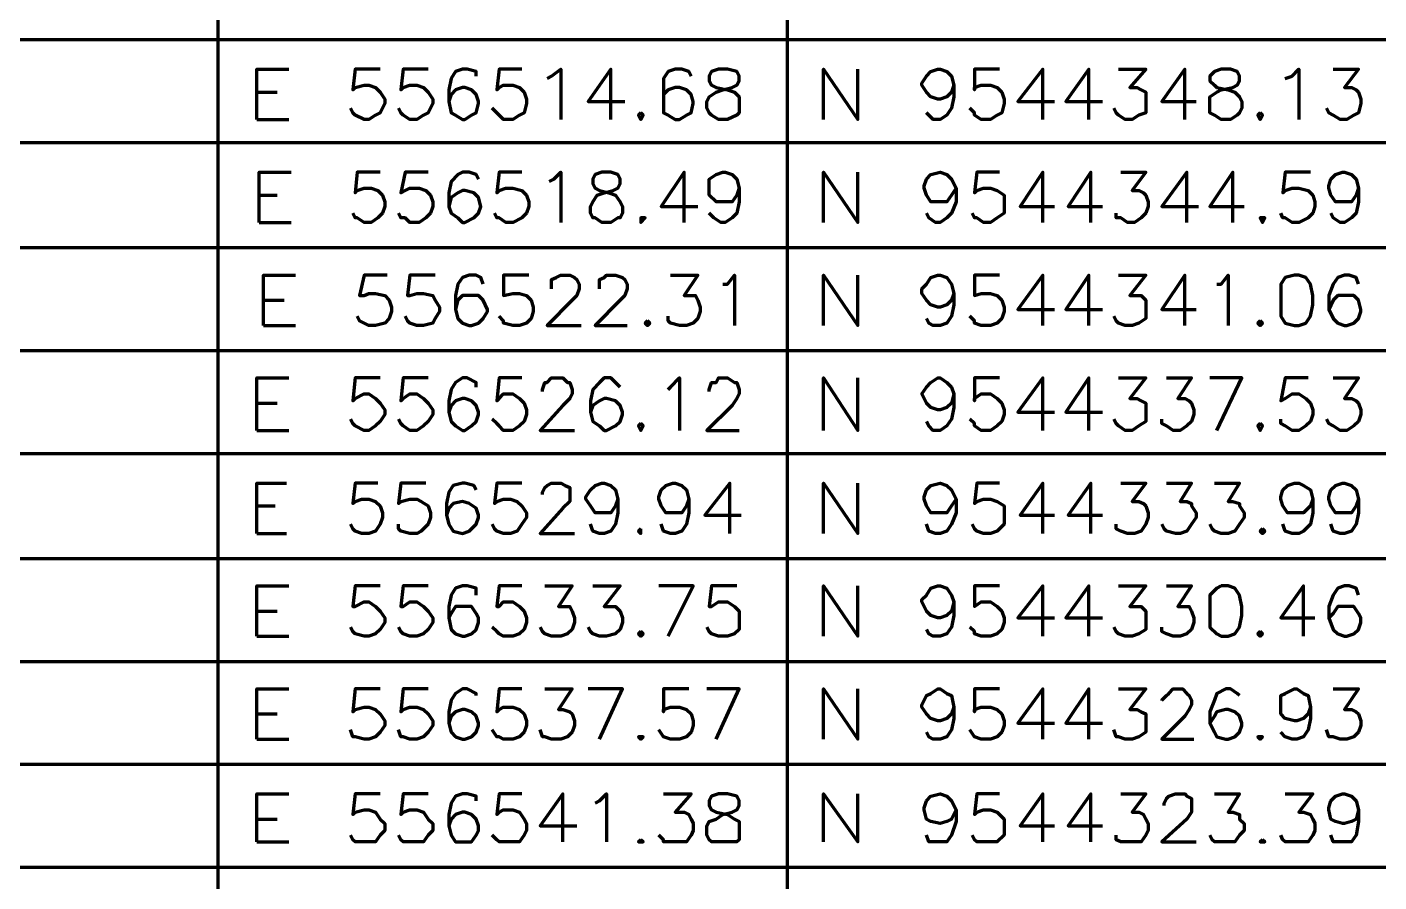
# Model space of a CAD drawing. Header units: inches. Extents: x 1 to 529, y -1 to 335.
# Drawn here: x 94.1 to 133.53, y 50.17 to 75.1 of the extents above; entities that cross this region are included whole.
import ezdxf

# ---------------------------------------------------------------- set-up
doc = ezdxf.new("R2010")
doc.units = ezdxf.units.IN
doc.layers.add('P', color=250, linetype='CONTINUOUS', lineweight=100)

msp = doc.modelspace()

# ---------------------------------------------------------------- linework, layer by layer
at = {"layer": 'P', "color": 0, "linetype": 'CONTINUOUS'}
for points in [[(99.667, 95.933), (99.667, 26.4)], [(116.267, 92.867), (116.267, 26.4)], [(79.8, 74.733), (134.067, 74.733)], [(100.8, 72.4), (100.8, 73.867), (101.733, 73.867)], [(104.4, 73.867), (103.667, 73.867), (103.6, 73.267), (103.667, 73.333), (103.933, 73.4), (104.067, 73.4), (104.267, 73.333), (104.4, 73.2), (104.533, 73), (104.533, 72.867), (104.4, 72.6), (104.267, 72.533), (104.067, 72.4), (103.933, 72.4), (103.667, 72.533), (103.6, 72.6), (103.533, 72.733)], [(105.8, 73.867), (105.067, 73.867), (105, 73.267), (105.067, 73.333), (105.267, 73.4), (105.467, 73.4), (105.667, 73.333), (105.8, 73.2), (105.933, 73), (105.933, 72.867), (105.8, 72.6), (105.667, 72.533), (105.467, 72.4), (105.267, 72.4), (105.067, 72.533), (105, 72.6), (104.933, 72.733)], [(107.2, 73.667), (107.2, 73.8), (106.933, 73.867), (106.8, 73.867), (106.6, 73.8), (106.467, 73.6), (106.4, 73.267), (106.4, 72.933), (106.467, 72.6), (106.6, 72.533), (106.8, 72.4), (106.867, 72.4), (107.067, 72.533), (107.2, 72.6), (107.267, 72.867), (107.267, 72.933), (107.2, 73.133), (107.067, 73.267), (106.867, 73.333), (106.8, 73.333), (106.6, 73.267), (106.467, 73.133), (106.4, 72.933)], [(108.533, 73.867), (107.867, 73.867), (107.8, 73.267), (107.867, 73.333), (108, 73.4), (108.267, 73.4), (108.467, 73.333), (108.6, 73.2), (108.667, 73), (108.667, 72.867), (108.6, 72.6), (108.467, 72.533), (108.267, 72.4), (108, 72.4), (107.867, 72.533), (107.8, 72.6), (107.667, 72.733)], [(109.267, 73.6), (109.4, 73.667), (109.667, 73.867), (109.667, 72.4)], [(111.133, 72.4), (111.133, 73.867), (110.467, 72.933), (111.533, 72.933)], [(113.467, 73.667), (113.4, 73.8), (113.2, 73.867), (113, 73.867), (112.8, 73.8), (112.667, 73.6), (112.667, 73.267), (112.667, 72.933), (112.667, 72.6), (112.8, 72.533), (113, 72.4), (113.133, 72.4), (113.333, 72.533), (113.467, 72.6), (113.533, 72.867), (113.533, 72.933), (113.467, 73.133), (113.333, 73.267), (113.133, 73.333), (113, 73.333), (112.8, 73.267), (112.667, 73.133), (112.667, 72.933)], [(114.267, 73.867), (114.067, 73.8), (114, 73.667), (114, 73.533), (114.067, 73.4), (114.2, 73.333), (114.533, 73.267), (114.733, 73.2), (114.867, 73.067), (114.867, 72.933), (114.867, 72.733), (114.867, 72.6), (114.8, 72.533), (114.533, 72.4), (114.267, 72.4), (114.067, 72.533), (114, 72.6), (113.933, 72.733), (113.933, 72.933), (114, 73.067), (114.2, 73.2), (114.4, 73.267), (114.667, 73.333), (114.8, 73.4), (114.867, 73.533), (114.867, 73.667), (114.8, 73.8), (114.533, 73.867), (114.267, 73.867)], [(117.333, 72.4), (117.333, 73.867), (118.333, 72.4), (118.333, 73.867)], [(121.133, 73.4), (121.067, 73.2), (120.933, 73.067), (120.733, 73), (120.667, 73), (120.467, 73.067), (120.333, 73.2), (120.2, 73.4), (120.2, 73.467), (120.333, 73.667), (120.467, 73.8), (120.667, 73.867), (120.733, 73.867), (120.933, 73.8), (121.067, 73.667), (121.133, 73.4), (121.133, 73.067), (121.067, 72.733), (120.933, 72.533), (120.733, 72.4), (120.533, 72.4), (120.4, 72.533), (120.333, 72.6)], [(122.467, 73.867), (121.733, 73.867), (121.733, 73.267), (121.733, 73.333), (121.933, 73.4), (122.2, 73.4), (122.4, 73.333), (122.533, 73.2), (122.6, 73), (122.6, 72.867), (122.533, 72.6), (122.4, 72.533), (122.2, 72.4), (121.933, 72.4), (121.733, 72.533), (121.733, 72.6), (121.6, 72.733)], [(123.733, 72.4), (123.733, 73.867), (123, 72.933), (124.067, 72.933)], [(125.067, 72.4), (125.067, 73.867), (124.4, 72.933), (125.467, 72.933)], [(125.933, 73.867), (126.733, 73.867), (126.267, 73.333), (126.467, 73.333), (126.6, 73.267), (126.733, 73.2), (126.733, 73), (126.733, 72.867), (126.733, 72.6), (126.533, 72.533), (126.333, 72.4), (126.133, 72.4), (125.933, 72.533), (125.867, 72.6), (125.8, 72.733)], [(127.867, 72.4), (127.867, 73.867), (127.2, 72.933), (128.2, 72.933)], [(128.933, 73.867), (128.733, 73.8), (128.6, 73.667), (128.6, 73.533), (128.733, 73.4), (128.8, 73.333), (129.133, 73.267), (129.333, 73.2), (129.467, 73.067), (129.533, 72.933), (129.533, 72.733), (129.467, 72.6), (129.4, 72.533), (129.2, 72.4), (128.933, 72.4), (128.733, 72.533), (128.6, 72.6), (128.6, 72.733), (128.6, 72.933), (128.6, 73.067), (128.8, 73.2), (128.933, 73.267), (129.267, 73.333), (129.4, 73.4), (129.467, 73.533), (129.467, 73.667), (129.4, 73.8), (129.2, 73.867), (128.933, 73.867)], [(130.8, 73.6), (131, 73.667), (131.2, 73.867), (131.2, 72.4)], [(132.2, 73.867), (132.933, 73.867), (132.533, 73.333), (132.733, 73.333), (132.867, 73.267), (132.933, 73.2), (133, 73), (133, 72.867), (132.933, 72.6), (132.8, 72.533), (132.6, 72.4), (132.4, 72.4), (132.2, 72.533), (132.067, 72.6), (132, 72.733)], [(100.8, 73.2), (101.4, 73.2)], [(112, 72.6), (111.933, 72.533), (112, 72.4), (112.067, 72.533), (112, 72.6)], [(130.067, 72.6), (130, 72.533), (130.067, 72.4), (130.133, 72.533), (130.067, 72.6)], [(100.8, 72.4), (101.733, 72.4)], [(79.8, 71.733), (134.067, 71.733)], [(100.867, 69.4), (100.867, 70.867), (101.8, 70.867)], [(104.4, 70.867), (103.733, 70.867), (103.667, 70.267), (103.733, 70.333), (103.933, 70.4), (104.133, 70.4), (104.333, 70.333), (104.467, 70.2), (104.533, 70), (104.533, 69.867), (104.467, 69.667), (104.333, 69.533), (104.133, 69.4), (103.933, 69.4), (103.733, 69.533), (103.667, 69.533), (103.6, 69.667)], [(105.8, 70.867), (105.133, 70.867), (105, 70.267), (105.133, 70.333), (105.267, 70.4), (105.533, 70.4), (105.733, 70.333), (105.867, 70.2), (105.933, 70), (105.933, 69.867), (105.867, 69.667), (105.733, 69.533), (105.533, 69.4), (105.267, 69.4), (105.133, 69.533), (105, 69.533), (104.933, 69.667)], [(107.267, 70.667), (107.2, 70.8), (107, 70.867), (106.8, 70.867), (106.667, 70.8), (106.467, 70.6), (106.4, 70.267), (106.4, 69.867), (106.467, 69.667), (106.667, 69.533), (106.8, 69.4), (106.867, 69.4), (107.133, 69.533), (107.267, 69.667), (107.333, 69.867), (107.333, 69.867), (107.267, 70.133), (107.133, 70.267), (106.867, 70.333), (106.8, 70.333), (106.667, 70.267), (106.467, 70.133), (106.4, 69.867)], [(108.533, 70.867), (107.867, 70.867), (107.8, 70.267), (107.867, 70.333), (108.067, 70.4), (108.267, 70.4), (108.533, 70.333), (108.667, 70.2), (108.733, 70), (108.733, 69.867), (108.667, 69.667), (108.533, 69.533), (108.267, 69.4), (108.067, 69.4), (107.867, 69.533), (107.8, 69.533), (107.733, 69.667)], [(109.333, 70.6), (109.467, 70.667), (109.667, 70.867), (109.667, 69.4)], [(110.867, 70.867), (110.667, 70.8), (110.6, 70.667), (110.6, 70.533), (110.667, 70.4), (110.8, 70.333), (111.067, 70.267), (111.267, 70.2), (111.4, 70), (111.467, 69.867), (111.467, 69.667), (111.4, 69.533), (111.333, 69.533), (111.133, 69.4), (110.867, 69.4), (110.667, 69.533), (110.6, 69.533), (110.533, 69.667), (110.533, 69.867), (110.6, 70), (110.733, 70.2), (110.933, 70.267), (111.2, 70.333), (111.333, 70.4), (111.4, 70.533), (111.4, 70.667), (111.333, 70.8), (111.133, 70.867), (110.867, 70.867)], [(113.267, 69.4), (113.267, 70.867), (112.6, 69.867), (113.667, 69.867)], [(114.867, 70.4), (114.8, 70.2), (114.667, 70), (114.467, 70), (114.4, 70), (114.2, 70), (114, 70.2), (114, 70.4), (114, 70.467), (114, 70.667), (114.2, 70.8), (114.4, 70.867), (114.467, 70.867), (114.667, 70.8), (114.8, 70.667), (114.867, 70.4), (114.867, 70), (114.8, 69.667), (114.667, 69.533), (114.467, 69.4), (114.333, 69.4), (114.133, 69.533), (114, 69.667)], [(117.333, 69.4), (117.333, 70.867), (118.333, 69.4), (118.333, 70.867)], [(121.2, 70.4), (121.067, 70.2), (120.933, 70), (120.733, 70), (120.733, 70), (120.467, 70), (120.333, 70.2), (120.267, 70.4), (120.267, 70.467), (120.333, 70.667), (120.467, 70.8), (120.733, 70.867), (120.733, 70.867), (120.933, 70.8), (121.067, 70.667), (121.2, 70.4), (121.2, 70), (121.067, 69.667), (120.933, 69.533), (120.733, 69.4), (120.6, 69.4), (120.4, 69.533), (120.333, 69.667)], [(122.467, 70.867), (121.8, 70.867), (121.733, 70.267), (121.8, 70.333), (122, 70.4), (122.2, 70.4), (122.4, 70.333), (122.6, 70.2), (122.6, 70), (122.6, 69.867), (122.6, 69.667), (122.4, 69.533), (122.2, 69.4), (122, 69.4), (121.8, 69.533), (121.733, 69.533), (121.667, 69.667)], [(123.733, 69.4), (123.733, 70.867), (123.067, 69.867), (124.067, 69.867)], [(125.133, 69.4), (125.133, 70.867), (124.467, 69.867), (125.467, 69.867)], [(126, 70.867), (126.733, 70.867), (126.333, 70.333), (126.533, 70.333), (126.667, 70.267), (126.733, 70.2), (126.8, 70), (126.8, 69.867), (126.733, 69.667), (126.6, 69.533), (126.4, 69.4), (126.2, 69.4), (126, 69.533), (125.867, 69.533), (125.867, 69.667)], [(127.933, 69.4), (127.933, 70.867), (127.2, 69.867), (128.267, 69.867)], [(129.267, 69.4), (129.267, 70.867), (128.6, 69.867), (129.6, 69.867)], [(131.533, 70.867), (130.8, 70.867), (130.733, 70.267), (130.8, 70.333), (131, 70.4), (131.2, 70.4), (131.467, 70.333), (131.6, 70.2), (131.667, 70), (131.667, 69.867), (131.6, 69.667), (131.467, 69.533), (131.2, 69.4), (131, 69.4), (130.8, 69.533), (130.733, 69.533), (130.667, 69.667)], [(132.933, 70.4), (132.867, 70.2), (132.733, 70), (132.533, 70), (132.467, 70), (132.267, 70), (132.133, 70.2), (132.067, 70.4), (132.067, 70.467), (132.133, 70.667), (132.267, 70.8), (132.467, 70.867), (132.533, 70.867), (132.733, 70.8), (132.867, 70.667), (132.933, 70.4), (132.933, 70), (132.867, 69.667), (132.733, 69.533), (132.533, 69.4), (132.4, 69.4), (132.2, 69.533), (132.133, 69.667)], [(100.867, 70.2), (101.4, 70.2)], [(112, 69.533), (112, 69.533), (112, 69.4), (112.133, 69.533), (112, 69.533)], [(130.133, 69.533), (130.067, 69.533), (130.133, 69.4), (130.2, 69.533), (130.133, 69.533)], [(100.867, 69.4), (101.8, 69.4)], [(79.8, 68.667), (134.067, 68.667)], [(101, 66.4), (101, 67.867), (101.933, 67.867)], [(104.6, 67.867), (103.933, 67.867), (103.8, 67.267), (103.933, 67.267), (104.067, 67.333), (104.267, 67.333), (104.533, 67.267), (104.667, 67.133), (104.733, 66.933), (104.733, 66.8), (104.667, 66.6), (104.533, 66.467), (104.267, 66.4), (104.067, 66.4), (103.933, 66.467), (103.8, 66.533), (103.733, 66.667)], [(106, 67.867), (105.267, 67.867), (105.2, 67.267), (105.267, 67.267), (105.467, 67.333), (105.667, 67.333), (105.933, 67.267), (106, 67.133), (106.133, 66.933), (106.133, 66.8), (106, 66.6), (105.933, 66.467), (105.667, 66.4), (105.467, 66.4), (105.267, 66.467), (105.2, 66.533), (105.133, 66.667)], [(107.4, 67.6), (107.333, 67.8), (107.2, 67.867), (107, 67.867), (106.8, 67.8), (106.667, 67.6), (106.6, 67.267), (106.6, 66.867), (106.667, 66.6), (106.8, 66.467), (107, 66.4), (107.067, 66.4), (107.267, 66.467), (107.4, 66.6), (107.533, 66.8), (107.533, 66.867), (107.4, 67.133), (107.267, 67.267), (107.067, 67.267), (107, 67.267), (106.8, 67.267), (106.667, 67.133), (106.6, 66.867)], [(108.733, 67.867), (108, 67.867), (108, 67.267), (108, 67.267), (108.267, 67.333), (108.467, 67.333), (108.667, 67.267), (108.8, 67.133), (108.867, 66.933), (108.867, 66.8), (108.8, 66.6), (108.667, 66.467), (108.467, 66.4), (108.267, 66.4), (108, 66.467), (108, 66.533), (107.867, 66.667)], [(109.4, 67.467), (109.4, 67.6), (109.4, 67.733), (109.533, 67.8), (109.667, 67.867), (109.933, 67.867), (110.067, 67.8), (110.133, 67.733), (110.2, 67.6), (110.2, 67.467), (110.133, 67.267), (110, 67.133), (109.267, 66.4), (110.267, 66.4)], [(110.8, 67.467), (110.8, 67.6), (110.8, 67.733), (110.933, 67.8), (111, 67.867), (111.267, 67.867), (111.467, 67.8), (111.533, 67.733), (111.6, 67.6), (111.6, 67.467), (111.533, 67.267), (111.4, 67.133), (110.667, 66.4), (111.6, 66.4)], [(112.867, 67.867), (113.667, 67.867), (113.267, 67.267), (113.467, 67.267), (113.6, 67.267), (113.667, 67.133), (113.733, 66.933), (113.733, 66.8), (113.667, 66.6), (113.533, 66.467), (113.333, 66.4), (113.133, 66.4), (112.867, 66.467), (112.8, 66.533), (112.8, 66.667)], [(114.4, 67.6), (114.533, 67.6), (114.733, 67.867), (114.733, 66.4)], [(117.333, 66.4), (117.333, 67.867), (118.333, 66.4), (118.333, 67.867)], [(121.133, 67.333), (121.067, 67.133), (120.933, 67), (120.733, 66.933), (120.667, 66.933), (120.467, 67), (120.333, 67.133), (120.2, 67.333), (120.2, 67.467), (120.333, 67.6), (120.467, 67.8), (120.667, 67.867), (120.733, 67.867), (120.933, 67.8), (121.067, 67.6), (121.133, 67.333), (121.133, 67), (121.067, 66.667), (120.933, 66.467), (120.733, 66.4), (120.533, 66.4), (120.4, 66.467), (120.333, 66.6)], [(122.467, 67.867), (121.733, 67.867), (121.733, 67.267), (121.733, 67.267), (121.933, 67.333), (122.2, 67.333), (122.4, 67.267), (122.533, 67.133), (122.6, 66.933), (122.6, 66.8), (122.533, 66.6), (122.4, 66.467), (122.2, 66.4), (121.933, 66.4), (121.733, 66.467), (121.733, 66.533), (121.6, 66.667)], [(123.733, 66.4), (123.733, 67.867), (123, 66.867), (124.067, 66.867)], [(125.067, 66.4), (125.067, 67.867), (124.4, 66.867), (125.467, 66.867)], [(125.933, 67.867), (126.733, 67.867), (126.267, 67.267), (126.467, 67.267), (126.6, 67.267), (126.733, 67.133), (126.733, 66.933), (126.733, 66.8), (126.733, 66.6), (126.533, 66.467), (126.333, 66.4), (126.133, 66.4), (125.933, 66.467), (125.867, 66.533), (125.8, 66.667)], [(127.867, 66.4), (127.867, 67.867), (127.2, 66.867), (128.2, 66.867)], [(128.8, 67.6), (128.933, 67.6), (129.133, 67.867), (129.133, 66.4)], [(131.067, 67.867), (130.8, 67.8), (130.667, 67.6), (130.667, 67.267), (130.667, 67), (130.667, 66.667), (130.8, 66.467), (131.067, 66.4), (131.2, 66.4), (131.4, 66.467), (131.533, 66.667), (131.6, 67), (131.6, 67.267), (131.533, 67.6), (131.4, 67.8), (131.2, 67.867), (131.067, 67.867)], [(132.933, 67.6), (132.867, 67.8), (132.667, 67.867), (132.533, 67.867), (132.333, 67.8), (132.2, 67.6), (132.067, 67.267), (132.067, 66.867), (132.2, 66.6), (132.333, 66.467), (132.533, 66.4), (132.6, 66.4), (132.8, 66.467), (132.933, 66.6), (133, 66.8), (133, 66.867), (132.933, 67.133), (132.8, 67.267), (132.6, 67.267), (132.533, 67.267), (132.333, 67.267), (132.2, 67.133), (132.067, 66.867)], [(101, 67.133), (101.6, 67.133)], [(101, 66.4), (101.933, 66.4)], [(112.2, 66.533), (112.133, 66.467), (112.2, 66.4), (112.267, 66.467), (112.2, 66.533)], [(130.067, 66.533), (130, 66.467), (130.067, 66.4), (130.133, 66.467), (130.067, 66.533)], [(79.8, 65.667), (134.067, 65.667)], [(100.8, 63.333), (100.8, 64.867), (101.733, 64.867)], [(104.4, 64.867), (103.667, 64.867), (103.6, 64.2), (103.667, 64.267), (103.933, 64.4), (104.067, 64.4), (104.267, 64.267), (104.4, 64.133), (104.533, 63.933), (104.533, 63.8), (104.4, 63.6), (104.267, 63.467), (104.067, 63.333), (103.933, 63.333), (103.667, 63.467), (103.6, 63.533), (103.533, 63.667)], [(105.8, 64.867), (105.067, 64.867), (105, 64.2), (105.067, 64.267), (105.267, 64.4), (105.467, 64.4), (105.667, 64.267), (105.8, 64.133), (105.933, 63.933), (105.933, 63.8), (105.8, 63.6), (105.667, 63.467), (105.467, 63.333), (105.267, 63.333), (105.067, 63.467), (105, 63.533), (104.933, 63.667)], [(107.2, 64.6), (107.2, 64.733), (106.933, 64.867), (106.8, 64.867), (106.6, 64.733), (106.467, 64.533), (106.4, 64.2), (106.4, 63.867), (106.467, 63.6), (106.6, 63.467), (106.8, 63.333), (106.867, 63.333), (107.067, 63.467), (107.2, 63.6), (107.267, 63.8), (107.267, 63.867), (107.2, 64.067), (107.067, 64.2), (106.867, 64.267), (106.8, 64.267), (106.6, 64.2), (106.467, 64.067), (106.4, 63.867)], [(108.533, 64.867), (107.867, 64.867), (107.8, 64.2), (107.867, 64.267), (108, 64.4), (108.267, 64.4), (108.467, 64.267), (108.6, 64.133), (108.667, 63.933), (108.667, 63.8), (108.6, 63.6), (108.467, 63.467), (108.267, 63.333), (108, 63.333), (107.867, 63.467), (107.8, 63.533), (107.667, 63.667)], [(109.133, 64.467), (109.133, 64.533), (109.2, 64.733), (109.267, 64.733), (109.4, 64.867), (109.733, 64.867), (109.867, 64.733), (109.933, 64.733), (110, 64.533), (110, 64.4), (109.933, 64.267), (109.733, 64.067), (109.067, 63.333), (110.067, 63.333)], [(111.4, 64.6), (111.267, 64.733), (111.133, 64.867), (110.933, 64.867), (110.8, 64.733), (110.6, 64.533), (110.533, 64.2), (110.533, 63.867), (110.6, 63.6), (110.8, 63.467), (110.933, 63.333), (111, 63.333), (111.267, 63.467), (111.4, 63.6), (111.467, 63.8), (111.467, 63.867), (111.4, 64.067), (111.267, 64.2), (111, 64.267), (110.933, 64.267), (110.8, 64.2), (110.6, 64.067), (110.533, 63.867)], [(112.8, 64.533), (112.867, 64.6), (113.133, 64.867), (113.133, 63.333)], [(114, 64.467), (114, 64.533), (114.067, 64.733), (114.2, 64.733), (114.267, 64.867), (114.533, 64.867), (114.733, 64.733), (114.8, 64.733), (114.867, 64.533), (114.867, 64.4), (114.8, 64.267), (114.667, 64.067), (113.933, 63.333), (114.867, 63.333)], [(117.333, 63.333), (117.333, 64.867), (118.333, 63.333), (118.333, 64.867)], [(121.133, 64.4), (121.067, 64.133), (120.933, 64), (120.733, 63.933), (120.667, 63.933), (120.467, 64), (120.333, 64.133), (120.2, 64.4), (120.2, 64.4), (120.333, 64.6), (120.467, 64.733), (120.667, 64.867), (120.733, 64.867), (120.933, 64.733), (121.067, 64.6), (121.133, 64.4), (121.133, 64), (121.067, 63.667), (120.933, 63.467), (120.733, 63.333), (120.533, 63.333), (120.4, 63.467), (120.333, 63.6)], [(122.467, 64.867), (121.733, 64.867), (121.733, 64.2), (121.733, 64.267), (121.933, 64.4), (122.2, 64.4), (122.4, 64.267), (122.533, 64.133), (122.6, 63.933), (122.6, 63.8), (122.533, 63.6), (122.4, 63.467), (122.2, 63.333), (121.933, 63.333), (121.733, 63.467), (121.733, 63.533), (121.6, 63.667)], [(123.733, 63.333), (123.733, 64.867), (123, 63.867), (124.067, 63.867)], [(125.067, 63.333), (125.067, 64.867), (124.4, 63.867), (125.467, 63.867)], [(125.933, 64.867), (126.733, 64.867), (126.267, 64.267), (126.467, 64.267), (126.6, 64.2), (126.733, 64.133), (126.733, 63.933), (126.733, 63.8), (126.733, 63.6), (126.533, 63.467), (126.333, 63.333), (126.133, 63.333), (125.933, 63.467), (125.867, 63.533), (125.8, 63.667)], [(127.333, 64.867), (128.067, 64.867), (127.667, 64.267), (127.867, 64.267), (128, 64.2), (128.067, 64.133), (128.133, 63.933), (128.133, 63.8), (128.067, 63.6), (127.933, 63.467), (127.733, 63.333), (127.533, 63.333), (127.333, 63.467), (127.2, 63.533), (127.2, 63.667)], [(128.8, 63.333), (129.533, 64.867), (128.6, 64.867)], [(131.467, 64.867), (130.8, 64.867), (130.667, 64.2), (130.8, 64.267), (131, 64.4), (131.2, 64.4), (131.4, 64.267), (131.533, 64.133), (131.6, 63.933), (131.6, 63.8), (131.533, 63.6), (131.4, 63.467), (131.2, 63.333), (131, 63.333), (130.8, 63.467), (130.667, 63.533), (130.667, 63.667)], [(132.2, 64.867), (132.933, 64.867), (132.533, 64.267), (132.733, 64.267), (132.867, 64.2), (132.933, 64.133), (133, 63.933), (133, 63.8), (132.933, 63.6), (132.8, 63.467), (132.6, 63.333), (132.4, 63.333), (132.2, 63.467), (132.067, 63.533), (132, 63.667)], [(100.8, 64.133), (101.4, 64.133)], [(112, 63.533), (111.933, 63.467), (112, 63.333), (112.067, 63.467), (112, 63.533)], [(130.067, 63.533), (130, 63.467), (130.067, 63.333), (130.133, 63.467), (130.067, 63.533)], [(100.8, 63.333), (101.733, 63.333)], [(79.8, 62.667), (134.067, 62.667)], [(100.8, 60.333), (100.8, 61.8), (101.667, 61.8)], [(104.333, 61.8), (103.667, 61.8), (103.6, 61.2), (103.667, 61.267), (103.867, 61.333), (104.067, 61.333), (104.267, 61.267), (104.4, 61.133), (104.467, 60.933), (104.467, 60.8), (104.4, 60.6), (104.267, 60.4), (104.067, 60.333), (103.867, 60.333), (103.667, 60.4), (103.6, 60.467), (103.533, 60.6)], [(105.733, 61.8), (105, 61.8), (104.933, 61.2), (105, 61.267), (105.267, 61.333), (105.467, 61.333), (105.6, 61.267), (105.8, 61.133), (105.867, 60.933), (105.867, 60.8), (105.8, 60.6), (105.6, 60.4), (105.467, 60.333), (105.267, 60.333), (105, 60.4), (104.933, 60.467), (104.933, 60.6)], [(107.2, 61.6), (107.133, 61.733), (106.867, 61.8), (106.8, 61.8), (106.533, 61.733), (106.4, 61.533), (106.333, 61.2), (106.333, 60.867), (106.4, 60.6), (106.533, 60.4), (106.8, 60.333), (106.8, 60.333), (107, 60.4), (107.2, 60.6), (107.267, 60.8), (107.267, 60.867), (107.2, 61.067), (107, 61.2), (106.8, 61.267), (106.8, 61.267), (106.533, 61.2), (106.4, 61.067), (106.333, 60.867)], [(108.533, 61.8), (107.8, 61.8), (107.733, 61.2), (107.8, 61.267), (108, 61.333), (108.2, 61.333), (108.4, 61.267), (108.533, 61.133), (108.667, 60.933), (108.667, 60.8), (108.533, 60.6), (108.4, 60.4), (108.2, 60.333), (108, 60.333), (107.8, 60.4), (107.733, 60.467), (107.667, 60.6)], [(109.133, 61.467), (109.133, 61.533), (109.2, 61.667), (109.267, 61.733), (109.4, 61.8), (109.667, 61.8), (109.8, 61.733), (109.933, 61.667), (109.933, 61.533), (109.933, 61.4), (109.933, 61.267), (109.733, 61.067), (109.067, 60.333), (110.067, 60.333)], [(111.333, 61.333), (111.267, 61.133), (111.133, 60.933), (110.933, 60.933), (110.867, 60.933), (110.667, 60.933), (110.533, 61.133), (110.4, 61.333), (110.4, 61.4), (110.533, 61.6), (110.667, 61.733), (110.867, 61.8), (110.933, 61.8), (111.133, 61.733), (111.267, 61.6), (111.333, 61.333), (111.333, 60.933), (111.267, 60.6), (111.133, 60.4), (110.933, 60.333), (110.8, 60.333), (110.6, 60.4), (110.533, 60.6)], [(113.4, 61.333), (113.333, 61.133), (113.2, 60.933), (113, 60.933), (112.933, 60.933), (112.733, 60.933), (112.6, 61.133), (112.533, 61.333), (112.533, 61.4), (112.6, 61.6), (112.733, 61.733), (112.933, 61.8), (113, 61.8), (113.2, 61.733), (113.333, 61.6), (113.4, 61.333), (113.4, 60.933), (113.333, 60.6), (113.2, 60.4), (113, 60.333), (112.867, 60.333), (112.667, 60.4), (112.6, 60.6)], [(114.6, 60.333), (114.6, 61.8), (113.867, 60.867), (114.933, 60.867)], [(117.333, 60.333), (117.333, 61.8), (118.333, 60.333), (118.333, 61.8)], [(121.2, 61.333), (121.067, 61.133), (120.933, 60.933), (120.733, 60.933), (120.733, 60.933), (120.467, 60.933), (120.333, 61.133), (120.267, 61.333), (120.267, 61.4), (120.333, 61.6), (120.467, 61.733), (120.733, 61.8), (120.733, 61.8), (120.933, 61.733), (121.067, 61.6), (121.2, 61.333), (121.2, 60.933), (121.067, 60.6), (120.933, 60.4), (120.733, 60.333), (120.6, 60.333), (120.4, 60.4), (120.333, 60.6)], [(122.467, 61.8), (121.8, 61.8), (121.733, 61.2), (121.8, 61.267), (122, 61.333), (122.2, 61.333), (122.4, 61.267), (122.6, 61.133), (122.6, 60.933), (122.6, 60.8), (122.6, 60.6), (122.4, 60.4), (122.2, 60.333), (122, 60.333), (121.8, 60.4), (121.733, 60.467), (121.667, 60.6)], [(123.733, 60.333), (123.733, 61.8), (123.067, 60.867), (124.067, 60.867)], [(125.133, 60.333), (125.133, 61.8), (124.467, 60.867), (125.467, 60.867)], [(126, 61.8), (126.733, 61.8), (126.333, 61.267), (126.533, 61.267), (126.667, 61.2), (126.733, 61.133), (126.8, 60.933), (126.8, 60.8), (126.733, 60.6), (126.6, 60.4), (126.4, 60.333), (126.2, 60.333), (126, 60.4), (125.867, 60.467), (125.867, 60.6)], [(127.333, 61.8), (128.067, 61.8), (127.733, 61.267), (127.933, 61.267), (128.067, 61.2), (128.067, 61.133), (128.2, 60.933), (128.2, 60.8), (128.067, 60.6), (127.933, 60.4), (127.733, 60.333), (127.6, 60.333), (127.333, 60.4), (127.267, 60.467), (127.2, 60.6)], [(128.733, 61.8), (129.467, 61.8), (129.133, 61.267), (129.267, 61.267), (129.467, 61.2), (129.467, 61.133), (129.6, 60.933), (129.6, 60.8), (129.467, 60.6), (129.333, 60.4), (129.133, 60.333), (128.933, 60.333), (128.733, 60.4), (128.667, 60.467), (128.6, 60.6)], [(131.6, 61.333), (131.533, 61.133), (131.333, 60.933), (131.2, 60.933), (131.067, 60.933), (130.867, 60.933), (130.733, 61.133), (130.667, 61.333), (130.667, 61.4), (130.733, 61.6), (130.867, 61.733), (131.067, 61.8), (131.2, 61.8), (131.333, 61.733), (131.533, 61.6), (131.6, 61.333), (131.6, 60.933), (131.533, 60.6), (131.333, 60.4), (131.2, 60.333), (131, 60.333), (130.8, 60.4), (130.733, 60.6)], [(132.933, 61.333), (132.867, 61.133), (132.733, 60.933), (132.533, 60.933), (132.467, 60.933), (132.267, 60.933), (132.133, 61.133), (132.067, 61.333), (132.067, 61.4), (132.133, 61.6), (132.267, 61.733), (132.467, 61.8), (132.533, 61.8), (132.733, 61.733), (132.867, 61.6), (132.933, 61.333), (132.933, 60.933), (132.867, 60.6), (132.733, 60.4), (132.533, 60.333), (132.4, 60.333), (132.2, 60.4), (132.133, 60.6)], [(100.8, 61.133), (101.333, 61.133)], [(100.8, 60.333), (101.667, 60.333)], [(112, 60.467), (111.933, 60.4), (112, 60.333), (112, 60.4), (112, 60.467)], [(130.133, 60.467), (130.067, 60.4), (130.133, 60.333), (130.2, 60.4), (130.133, 60.467)], [(79.8, 59.6), (134.067, 59.6)], [(100.8, 57.333), (100.8, 58.8), (101.733, 58.8)], [(104.4, 58.8), (103.667, 58.8), (103.6, 58.2), (103.667, 58.2), (103.933, 58.333), (104.067, 58.333), (104.267, 58.2), (104.4, 58.067), (104.533, 57.867), (104.533, 57.733), (104.4, 57.533), (104.267, 57.4), (104.067, 57.333), (103.933, 57.333), (103.667, 57.4), (103.6, 57.467), (103.533, 57.6)], [(105.8, 58.8), (105.067, 58.8), (105, 58.2), (105.067, 58.2), (105.267, 58.333), (105.467, 58.333), (105.667, 58.2), (105.8, 58.067), (105.933, 57.867), (105.933, 57.733), (105.8, 57.533), (105.667, 57.4), (105.467, 57.333), (105.267, 57.333), (105.067, 57.4), (105, 57.467), (104.933, 57.6)], [(107.2, 58.533), (107.2, 58.733), (106.933, 58.8), (106.8, 58.8), (106.6, 58.733), (106.467, 58.533), (106.4, 58.2), (106.4, 57.867), (106.467, 57.533), (106.6, 57.4), (106.8, 57.333), (106.867, 57.333), (107.067, 57.4), (107.2, 57.533), (107.267, 57.733), (107.267, 57.867), (107.2, 58), (107.067, 58.2), (106.867, 58.2), (106.8, 58.2), (106.6, 58.2), (106.467, 58), (106.4, 57.867)], [(108.533, 58.8), (107.867, 58.8), (107.8, 58.2), (107.867, 58.2), (108, 58.333), (108.267, 58.333), (108.467, 58.2), (108.6, 58.067), (108.667, 57.867), (108.667, 57.733), (108.6, 57.533), (108.467, 57.4), (108.267, 57.333), (108, 57.333), (107.867, 57.4), (107.8, 57.467), (107.667, 57.6)], [(109.2, 58.8), (110, 58.8), (109.6, 58.2), (109.733, 58.2), (109.933, 58.2), (110, 58.067), (110.067, 57.867), (110.067, 57.733), (110, 57.533), (109.867, 57.4), (109.667, 57.333), (109.4, 57.333), (109.2, 57.4), (109.133, 57.467), (109.067, 57.6)], [(110.6, 58.8), (111.4, 58.8), (110.933, 58.2), (111.133, 58.2), (111.267, 58.2), (111.4, 58.067), (111.467, 57.867), (111.467, 57.733), (111.4, 57.533), (111.267, 57.4), (111, 57.333), (110.8, 57.333), (110.6, 57.4), (110.533, 57.467), (110.467, 57.6)], [(112.8, 57.333), (113.533, 58.8), (112.533, 58.8)], [(114.8, 58.8), (114.067, 58.8), (114, 58.2), (114.067, 58.2), (114.267, 58.333), (114.533, 58.333), (114.733, 58.2), (114.867, 58.067), (114.867, 57.867), (114.867, 57.733), (114.867, 57.533), (114.733, 57.4), (114.533, 57.333), (114.267, 57.333), (114.067, 57.4), (114, 57.467), (113.933, 57.6)], [(117.333, 57.333), (117.333, 58.8), (118.333, 57.333), (118.333, 58.8)], [(121.133, 58.333), (121.067, 58.067), (120.933, 57.933), (120.733, 57.867), (120.667, 57.867), (120.467, 57.933), (120.333, 58.067), (120.2, 58.333), (120.2, 58.4), (120.333, 58.533), (120.467, 58.733), (120.667, 58.8), (120.733, 58.8), (120.933, 58.733), (121.067, 58.533), (121.133, 58.333), (121.133, 57.933), (121.067, 57.6), (120.933, 57.4), (120.733, 57.333), (120.533, 57.333), (120.4, 57.4), (120.333, 57.533)], [(122.467, 58.8), (121.733, 58.8), (121.733, 58.2), (121.733, 58.2), (121.933, 58.333), (122.2, 58.333), (122.4, 58.2), (122.533, 58.067), (122.6, 57.867), (122.6, 57.733), (122.533, 57.533), (122.4, 57.4), (122.2, 57.333), (121.933, 57.333), (121.733, 57.4), (121.733, 57.467), (121.6, 57.6)], [(123.733, 57.333), (123.733, 58.8), (123, 57.867), (124.067, 57.867)], [(125.067, 57.333), (125.067, 58.8), (124.4, 57.867), (125.467, 57.867)], [(125.933, 58.8), (126.733, 58.8), (126.267, 58.2), (126.467, 58.2), (126.6, 58.2), (126.733, 58.067), (126.733, 57.867), (126.733, 57.733), (126.733, 57.533), (126.533, 57.4), (126.333, 57.333), (126.133, 57.333), (125.933, 57.4), (125.867, 57.467), (125.8, 57.6)], [(127.333, 58.8), (128.067, 58.8), (127.667, 58.2), (127.867, 58.2), (128, 58.2), (128.067, 58.067), (128.133, 57.867), (128.133, 57.733), (128.067, 57.533), (127.933, 57.4), (127.733, 57.333), (127.533, 57.333), (127.333, 57.4), (127.2, 57.467), (127.2, 57.6)], [(128.933, 58.8), (128.8, 58.733), (128.6, 58.533), (128.6, 58.2), (128.6, 57.933), (128.6, 57.6), (128.8, 57.4), (128.933, 57.333), (129.133, 57.333), (129.333, 57.4), (129.467, 57.6), (129.533, 57.933), (129.533, 58.2), (129.467, 58.533), (129.333, 58.733), (129.133, 58.8), (128.933, 58.8)], [(131.333, 57.333), (131.333, 58.8), (130.667, 57.867), (131.667, 57.867)], [(132.933, 58.533), (132.867, 58.733), (132.667, 58.8), (132.533, 58.8), (132.333, 58.733), (132.2, 58.533), (132.067, 58.2), (132.067, 57.867), (132.2, 57.533), (132.333, 57.4), (132.533, 57.333), (132.6, 57.333), (132.8, 57.4), (132.933, 57.533), (133, 57.733), (133, 57.867), (132.933, 58), (132.8, 58.2), (132.6, 58.2), (132.533, 58.2), (132.333, 58.2), (132.2, 58), (132.067, 57.867)], [(100.8, 58.067), (101.4, 58.067)], [(100.8, 57.333), (101.733, 57.333)], [(112, 57.467), (111.933, 57.4), (112, 57.333), (112.067, 57.4), (112, 57.467)], [(130.067, 57.467), (130, 57.4), (130.067, 57.333), (130.133, 57.4), (130.067, 57.467)], [(79.8, 56.6), (134.067, 56.6)], [(100.8, 54.333), (100.8, 55.8), (101.733, 55.8)], [(104.4, 55.8), (103.667, 55.8), (103.6, 55.133), (103.667, 55.2), (103.933, 55.267), (104.067, 55.267), (104.267, 55.2), (104.4, 55.067), (104.533, 54.867), (104.533, 54.733), (104.4, 54.533), (104.267, 54.4), (104.067, 54.333), (103.933, 54.333), (103.667, 54.4), (103.6, 54.4), (103.533, 54.6)], [(105.8, 55.8), (105.067, 55.8), (105, 55.133), (105.067, 55.2), (105.267, 55.267), (105.467, 55.267), (105.667, 55.2), (105.8, 55.067), (105.933, 54.867), (105.933, 54.733), (105.8, 54.533), (105.667, 54.4), (105.467, 54.333), (105.267, 54.333), (105.067, 54.4), (105, 54.4), (104.933, 54.6)], [(107.2, 55.6), (107.2, 55.667), (106.933, 55.8), (106.8, 55.8), (106.6, 55.667), (106.467, 55.467), (106.4, 55.133), (106.4, 54.8), (106.467, 54.533), (106.6, 54.4), (106.8, 54.333), (106.867, 54.333), (107.067, 54.4), (107.2, 54.533), (107.267, 54.733), (107.267, 54.8), (107.2, 55), (107.067, 55.133), (106.867, 55.2), (106.8, 55.2), (106.6, 55.133), (106.467, 55), (106.4, 54.8)], [(108.533, 55.8), (107.867, 55.8), (107.8, 55.133), (107.867, 55.2), (108, 55.267), (108.267, 55.267), (108.467, 55.2), (108.6, 55.067), (108.667, 54.867), (108.667, 54.733), (108.6, 54.533), (108.467, 54.4), (108.267, 54.333), (108, 54.333), (107.867, 54.4), (107.8, 54.4), (107.667, 54.6)], [(109.2, 55.8), (110, 55.8), (109.6, 55.2), (109.733, 55.2), (109.933, 55.133), (110, 55.067), (110.067, 54.867), (110.067, 54.733), (110, 54.533), (109.867, 54.4), (109.667, 54.333), (109.4, 54.333), (109.2, 54.4), (109.133, 54.4), (109.067, 54.6)], [(110.8, 54.333), (111.467, 55.8), (110.467, 55.8)], [(113.4, 55.8), (112.667, 55.8), (112.667, 55.133), (112.667, 55.2), (112.867, 55.267), (113.133, 55.267), (113.333, 55.2), (113.467, 55.067), (113.533, 54.867), (113.533, 54.733), (113.467, 54.533), (113.333, 54.4), (113.133, 54.333), (112.867, 54.333), (112.667, 54.4), (112.667, 54.4), (112.533, 54.6)], [(114.2, 54.333), (114.867, 55.8), (113.933, 55.8)], [(117.333, 54.333), (117.333, 55.8), (118.333, 54.333), (118.333, 55.8)], [(121.133, 55.267), (121.067, 55.067), (120.933, 54.933), (120.733, 54.867), (120.667, 54.867), (120.467, 54.933), (120.333, 55.067), (120.2, 55.267), (120.2, 55.333), (120.333, 55.6), (120.467, 55.667), (120.667, 55.8), (120.733, 55.8), (120.933, 55.667), (121.067, 55.6), (121.133, 55.267), (121.133, 54.933), (121.067, 54.6), (120.933, 54.4), (120.733, 54.333), (120.533, 54.333), (120.4, 54.4), (120.333, 54.533)], [(122.467, 55.8), (121.733, 55.8), (121.733, 55.133), (121.733, 55.2), (121.933, 55.267), (122.2, 55.267), (122.4, 55.2), (122.533, 55.067), (122.6, 54.867), (122.6, 54.733), (122.533, 54.533), (122.4, 54.4), (122.2, 54.333), (121.933, 54.333), (121.733, 54.4), (121.733, 54.4), (121.6, 54.6)], [(123.733, 54.333), (123.733, 55.8), (123, 54.8), (124.067, 54.8)], [(125.067, 54.333), (125.067, 55.8), (124.4, 54.8), (125.467, 54.8)], [(125.933, 55.8), (126.733, 55.8), (126.267, 55.2), (126.467, 55.2), (126.6, 55.133), (126.733, 55.067), (126.733, 54.867), (126.733, 54.733), (126.733, 54.533), (126.533, 54.4), (126.333, 54.333), (126.133, 54.333), (125.933, 54.4), (125.867, 54.4), (125.8, 54.6)], [(127.2, 55.467), (127.2, 55.467), (127.333, 55.6), (127.4, 55.667), (127.533, 55.8), (127.8, 55.8), (127.933, 55.667), (128, 55.6), (128.067, 55.467), (128.067, 55.333), (128, 55.2), (127.867, 55), (127.2, 54.333), (128.133, 54.333)], [(129.467, 55.6), (129.4, 55.667), (129.2, 55.8), (129.067, 55.8), (128.8, 55.667), (128.733, 55.467), (128.6, 55.133), (128.6, 54.8), (128.733, 54.533), (128.8, 54.4), (129.067, 54.333), (129.133, 54.333), (129.333, 54.4), (129.467, 54.533), (129.533, 54.733), (129.533, 54.8), (129.467, 55), (129.333, 55.133), (129.133, 55.2), (129.067, 55.2), (128.8, 55.133), (128.733, 55), (128.6, 54.8)], [(131.533, 55.267), (131.467, 55.067), (131.333, 54.933), (131.133, 54.867), (131.067, 54.867), (130.8, 54.933), (130.667, 55.067), (130.667, 55.267), (130.667, 55.333), (130.667, 55.6), (130.8, 55.667), (131.067, 55.8), (131.133, 55.8), (131.333, 55.667), (131.467, 55.6), (131.533, 55.267), (131.533, 54.933), (131.467, 54.6), (131.333, 54.4), (131.133, 54.333), (131, 54.333), (130.8, 54.4), (130.667, 54.533)], [(132.2, 55.8), (132.933, 55.8), (132.533, 55.2), (132.733, 55.2), (132.867, 55.133), (132.933, 55.067), (133, 54.867), (133, 54.733), (132.933, 54.533), (132.8, 54.4), (132.6, 54.333), (132.4, 54.333), (132.2, 54.4), (132.067, 54.4), (132, 54.6)], [(100.8, 55.067), (101.4, 55.067)], [(100.8, 54.333), (101.733, 54.333)], [(112, 54.4), (111.933, 54.4), (112, 54.333), (112.067, 54.4), (112, 54.4)], [(130.067, 54.4), (130, 54.4), (130.067, 54.333), (130.133, 54.4), (130.067, 54.4)], [(79.8, 53.6), (134.067, 53.6)], [(100.8, 51.333), (100.8, 52.733), (101.733, 52.733)], [(104.4, 52.733), (103.667, 52.733), (103.6, 52.133), (103.667, 52.2), (103.933, 52.267), (104.067, 52.267), (104.267, 52.2), (104.4, 52), (104.533, 51.867), (104.533, 51.667), (104.4, 51.533), (104.267, 51.333), (104.067, 51.333), (103.933, 51.333), (103.667, 51.333), (103.6, 51.4), (103.533, 51.533)], [(105.8, 52.733), (105.067, 52.733), (105, 52.133), (105.067, 52.2), (105.267, 52.267), (105.467, 52.267), (105.667, 52.2), (105.8, 52), (105.933, 51.867), (105.933, 51.667), (105.8, 51.533), (105.667, 51.333), (105.467, 51.333), (105.267, 51.333), (105.067, 51.333), (105, 51.4), (104.933, 51.533)], [(107.2, 52.533), (107.2, 52.667), (106.933, 52.733), (106.8, 52.733), (106.6, 52.667), (106.467, 52.467), (106.4, 52.133), (106.4, 51.8), (106.467, 51.533), (106.6, 51.333), (106.8, 51.333), (106.867, 51.333), (107.067, 51.333), (107.2, 51.533), (107.267, 51.667), (107.267, 51.8), (107.2, 52), (107.067, 52.133), (106.867, 52.2), (106.8, 52.2), (106.6, 52.133), (106.467, 52), (106.4, 51.8)], [(108.533, 52.733), (107.867, 52.733), (107.8, 52.133), (107.867, 52.2), (108, 52.267), (108.267, 52.267), (108.467, 52.2), (108.6, 52), (108.667, 51.867), (108.667, 51.667), (108.6, 51.533), (108.467, 51.333), (108.267, 51.333), (108, 51.333), (107.867, 51.333), (107.8, 51.4), (107.667, 51.533)], [(109.733, 51.333), (109.733, 52.733), (109.067, 51.8), (110.133, 51.8)], [(110.667, 52.467), (110.8, 52.533), (111, 52.733), (111, 51.333)], [(112.667, 52.733), (113.467, 52.733), (113, 52.2), (113.267, 52.2), (113.4, 52.133), (113.467, 52), (113.533, 51.867), (113.533, 51.667), (113.467, 51.533), (113.333, 51.333), (113.133, 51.333), (112.867, 51.333), (112.667, 51.333), (112.667, 51.4), (112.533, 51.533)], [(114.267, 52.733), (114.067, 52.667), (114, 52.533), (114, 52.4), (114.067, 52.267), (114.2, 52.2), (114.533, 52.133), (114.733, 52), (114.867, 51.933), (114.867, 51.8), (114.867, 51.533), (114.867, 51.4), (114.8, 51.333), (114.533, 51.333), (114.267, 51.333), (114.067, 51.333), (114, 51.4), (113.933, 51.533), (113.933, 51.8), (114, 51.933), (114.2, 52), (114.4, 52.133), (114.667, 52.2), (114.8, 52.267), (114.867, 52.4), (114.867, 52.533), (114.8, 52.667), (114.533, 52.733), (114.267, 52.733)], [(117.333, 51.333), (117.333, 52.733), (118.333, 51.333), (118.333, 52.733)], [(121.2, 52.267), (121.067, 52), (120.933, 51.933), (120.733, 51.867), (120.733, 51.867), (120.467, 51.933), (120.333, 52), (120.267, 52.267), (120.267, 52.333), (120.333, 52.533), (120.467, 52.667), (120.733, 52.733), (120.733, 52.733), (120.933, 52.667), (121.067, 52.533), (121.2, 52.267), (121.2, 51.933), (121.067, 51.533), (120.933, 51.333), (120.733, 51.333), (120.6, 51.333), (120.4, 51.333), (120.333, 51.533)], [(122.467, 52.733), (121.8, 52.733), (121.733, 52.133), (121.8, 52.2), (122, 52.267), (122.2, 52.267), (122.4, 52.2), (122.6, 52), (122.6, 51.867), (122.6, 51.667), (122.6, 51.533), (122.4, 51.333), (122.2, 51.333), (122, 51.333), (121.8, 51.333), (121.733, 51.4), (121.667, 51.533)], [(123.733, 51.333), (123.733, 52.733), (123.067, 51.8), (124.067, 51.8)], [(125.133, 51.333), (125.133, 52.733), (124.467, 51.8), (125.467, 51.8)], [(126, 52.733), (126.733, 52.733), (126.333, 52.2), (126.533, 52.2), (126.667, 52.133), (126.733, 52), (126.8, 51.867), (126.8, 51.667), (126.733, 51.533), (126.6, 51.333), (126.4, 51.333), (126.2, 51.333), (126, 51.333), (125.867, 51.4), (125.867, 51.533)], [(127.267, 52.4), (127.267, 52.467), (127.333, 52.6), (127.4, 52.667), (127.6, 52.733), (127.867, 52.733), (127.933, 52.667), (128.067, 52.6), (128.067, 52.467), (128.067, 52.333), (128.067, 52.2), (127.933, 52), (127.2, 51.333), (128.2, 51.333)], [(128.733, 52.733), (129.467, 52.733), (129.133, 52.2), (129.267, 52.2), (129.467, 52.133), (129.467, 52), (129.6, 51.867), (129.6, 51.667), (129.467, 51.533), (129.333, 51.333), (129.133, 51.333), (128.933, 51.333), (128.733, 51.333), (128.667, 51.4), (128.6, 51.533)], [(130.8, 52.733), (131.6, 52.733), (131.2, 52.2), (131.333, 52.2), (131.533, 52.133), (131.6, 52), (131.667, 51.867), (131.667, 51.667), (131.6, 51.533), (131.467, 51.333), (131.2, 51.333), (131, 51.333), (130.8, 51.333), (130.733, 51.4), (130.667, 51.533)], [(132.933, 52.267), (132.867, 52), (132.733, 51.933), (132.533, 51.867), (132.467, 51.867), (132.267, 51.933), (132.133, 52), (132.067, 52.267), (132.067, 52.333), (132.133, 52.533), (132.267, 52.667), (132.467, 52.733), (132.533, 52.733), (132.733, 52.667), (132.867, 52.533), (132.933, 52.267), (132.933, 51.933), (132.867, 51.533), (132.733, 51.333), (132.533, 51.333), (132.4, 51.333), (132.2, 51.333), (132.133, 51.533)], [(100.8, 52), (101.4, 52)], [(100.8, 51.333), (101.733, 51.333)], [(112, 51.4), (111.933, 51.333), (112, 51.333), (112.067, 51.333), (112, 51.4)], [(130.133, 51.4), (130.067, 51.333), (130.133, 51.333), (130.2, 51.333), (130.133, 51.4)], [(79.8, 50.6), (134.067, 50.6)]]:
    msp.add_lwpolyline(points, dxfattribs=at)

doc.saveas('drawing.dxf')
